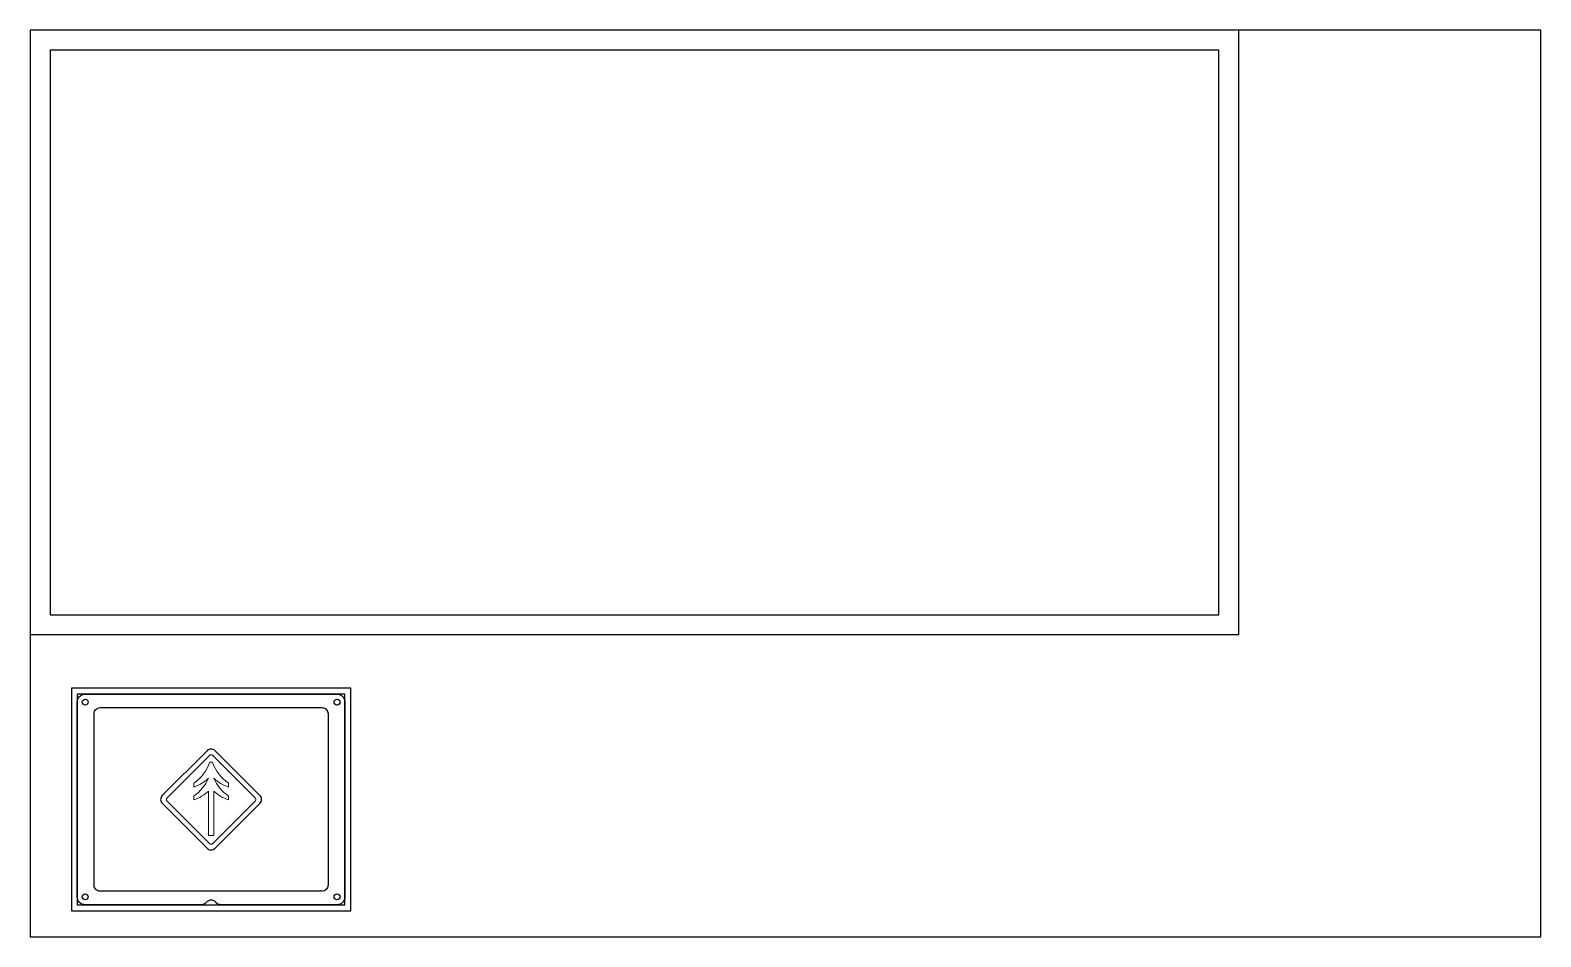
# Model space of a CAD drawing. Header units: millimetres. Extents: x 0 to 762, y -457 to 0.
import ezdxf

# ---------------------------------------------------------------- set-up
doc = ezdxf.new("R2010")
doc.units = ezdxf.units.MM
doc.header["$MEASUREMENT"] = 0
for name, color, linetype in [('Default', 7, 'Continuous'), ('LAYER A', 7, 'Continuous'), ('LAYER G', 7, 'Continuous'), ('LAYER K', 7, 'Continuous')]:
    doc.layers.add(name, color=color, linetype=linetype)

msp = doc.modelspace()

# ---------------------------------------------------------------- linework, layer by layer
at = {"layer": 'Default'}
for points in [[(0, -304.8), (609.6, -304.8), (609.6, 0), (0, 0)], [(0, -457.2), (762, -457.2), (762, 0), (0, 0)], [(10, -294.8), (599.6, -294.8), (599.6, -10), (10, -10)]]:
    msp.add_lwpolyline(points, close=True, dxfattribs=at)
msp.add_lwpolyline([(89.24, -363.34), (66.64, -385.95, 0.416459), (66.65, -389.98), (89.23, -412.55, 0.416459), (93.26, -412.57), (115.86, -389.96, 0.417645), (115.84, -385.92), (93.26, -363.34, 0.414214)], format="xyb", close=True, dxfattribs=at)
at = {"layer": 'Default', "color": 7, "lineweight": 13}
for points in [[(113.43, -387.07), (92.14, -365.77, 0.414721), (90.36, -365.77), (69.07, -387.07, 0.414721), (69.07, -388.84), (90.36, -410.14, 0.414675), (92.14, -410.14), (113.43, -388.84, 0.414675)], [(91.92, -369.12, 0.159713), (99.97, -379.74), (99.97, -381.7, -0.103618), (92.58, -377.28, 0.134813), (99.97, -386.23), (99.97, -388.19, -0.100899), (92.58, -383.77), (92.58, -406.12), (89.91, -406.12), (89.9, -383.77, -0.1003), (82.54, -388.19), (82.54, -386.23, 0.13196), (89.9, -377.28, -0.098845), (82.54, -381.7), (82.54, -379.74, 0.15971), (90.59, -369.12)]]:
    msp.add_lwpolyline(points, format="xyb", close=True, dxfattribs=at)
at = {"layer": 'LAYER A'}
for points in [[(20.75, -331.85), (20.75, -444.05), (161.75, -444.05), (161.75, -331.85)], [(23.75, -334.85), (23.75, -441.05), (158.75, -441.05), (158.75, -334.85)]]:
    msp.add_lwpolyline(points, close=True, dxfattribs=at)
at = {"layer": 'LAYER G', "color": 254}
msp.add_lwpolyline([(150.25, -379.65), (150.25, -431.25, -0.414213), (147.25, -434.25), (35.25, -434.25, -0.414214), (32.25, -431.25), (32.25, -344.65, -0.414213), (35.25, -341.65), (147.25, -341.65, -0.414214), (150.25, -344.65)], format="xyb", close=True, dxfattribs=at)
at = {"layer": 'LAYER K', "color": 5}
msp.add_lwpolyline([(27.75, -441.05, -0.414214), (23.75, -437.05), (23.75, -338.85, -0.414214), (27.75, -334.85), (154.75, -334.85, -0.414214), (158.75, -338.85), (158.75, -437.05, -0.414214), (154.75, -441.05), (96.08, -441.05, -0.228587), (93.73, -439.92, 0.482378), (88.76, -439.92, -0.228587), (86.42, -441.05)], format="xyb", close=True, dxfattribs=at)
at = {"layer": 'LAYER K', "color": 1}
for centre in [(27.75, -338.85), (154.75, -338.85), (27.75, -437.05), (154.75, -437.05)]:
    msp.add_circle(centre, 1.5, dxfattribs=at)

doc.saveas('drawing.dxf')
